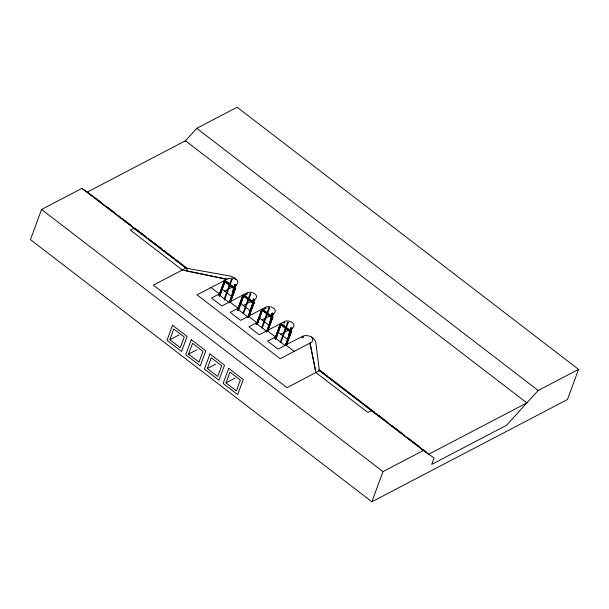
<?xml version="1.0" encoding="UTF-8"?>
<svg xmlns="http://www.w3.org/2000/svg" width="609" height="609" viewBox="0 0 609 609"><rect width="100%" height="100%" fill="white"/><g stroke="black" fill="none" stroke-linecap="round" stroke-linejoin="round"><path stroke-width="0.91" d="M229.471 285.606L229.54 286.07M249.005 298.456L249.005 298.707M285.827 328.799L285.225 329.005M286.268 327.071L285.834 327.337M101.688 202.751L81.918 188.364L41.549 209.466L30.45 239.626L371.878 501.77L567.451 399.534L578.55 369.374L237.122 107.23L196.753 128.332L184.717 141.562M169.888 339.776L173.847 329.005L184.245 336.983L180.279 347.754L169.888 339.776L178.977 335.026M188.592 354.141L192.558 343.369L202.949 351.347L198.991 362.119L188.592 354.141L196.859 349.825M218.989 295.114L224.127 280.97L225.048 280.49L235.439 288.468L230.255 302.574M219.057 295.784L224.607 280.719L235.028 288.727M219.194 295.715L224.706 280.734M219.537 295.472L225.048 280.49L235.424 288.521L234.503 289.009M219.91 294.634L225.102 280.528L224.104 281.023L234.846 289.214L224.455 281.236M219.613 296.103L225.041 281.16M219.659 296.081L225.17 281.092M224.142 299.034L231.435 279.211L232.105 279.417M224.485 300.138L232.098 279.455L231.428 279.287M232.189 292.038L233.125 289.488M234.381 286.085L235.005 284.38L236.041 285.179C241.377 281.373 233.673 276.57 229.623 275.907L185.852 268.158L153.377 285.134L286.946 387.682L319.413 370.714L315.721 342.007C314.054 336.998 307.4 334.052 302.566 336.259L301.942 337.957M232.037 294.147L235.165 285.636L234.13 284.845L235.005 284.38M229.205 302.445L234.396 288.346M229.654 302.171L234.465 288.91M232.912 293.683L236.041 285.179M229.677 302.81L234.861 288.704M229.814 302.802L234.998 288.636M230.202 302.528L235.386 288.43M207.304 368.506L211.27 357.734L221.661 365.712L217.702 376.484L207.304 368.506L215.571 364.19M237.441 309.996L242.839 295.335L243.806 294.893L254.151 302.833L253.207 303.373L248.038 317.418M237.7 309.479L242.884 295.373M253.473 303.625L243.029 295.669L243.212 295.182L253.603 303.168M237.761 310.088L243.318 295.083L253.74 303.092M237.898 310.08L243.417 295.099M239.268 307.233L243.76 294.855M238.561 309.631L243.882 295.456L238.279 310.491M245.815 294.863L246.439 293.157C250.459 290.097 260.774 295.076 254.752 299.544L251.624 308.047M242.846 313.399L250.139 293.576L250.817 293.782M243.516 313.643L250.809 293.82L250.139 293.667M250.436 309.357L253.877 300.001L252.834 299.209L253.717 298.745L254.752 299.544M247.916 316.809L253.237 302.643L248.008 316.764M247.992 317.38L253.572 303.069M248.381 317.175L254.098 302.795L249.287 316.056M248.525 317.167L253.709 303.061M226.015 382.871L229.974 372.099L240.372 380.077L236.406 390.849L226.015 382.871L235.104 378.12M256.084 324.726L261.543 309.699L272.269 317.944L261.87 309.966M256.48 324.521L262.03 309.448M256.61 324.445L262.121 309.463M256.952 324.201L262.464 309.22L272.862 317.198L267.998 330.421L272.809 317.16M257.006 324.239L262.197 310.141M257.272 323.996L262.548 309.852M257.401 323.927L262.456 309.897M264.519 309.227L265.151 307.53C269.17 304.462 279.485 309.441 273.464 313.909L270.959 320.715M261.558 327.764L268.851 307.941M262.228 328.007L269.521 308.184L268.851 308.017M270.548 318.218L272.421 313.11L273.464 313.909M269.46 322.877L272.588 314.366L271.545 313.574L272.421 313.11M266.346 332.034L271.812 317.076M266.75 331.783L271.888 317.639L272.862 317.198M267.42 330.657L272.284 317.434M267.511 330.672L272.413 317.365M274.857 338.733L280.254 324.064L281.175 323.585L291.574 331.562L286.71 344.785M275.116 338.208L280.307 324.11M291.551 331.616L281.16 323.638L280.231 324.117L290.843 332.377L280.452 324.399L280.627 323.912L291.026 331.897M275.512 338.003L280.741 323.813L291.155 331.829L286.268 345.014M275.649 337.934L280.833 323.828M275.717 338.604L281.175 323.585M280.269 342.129L287.562 322.306L288.232 322.511M280.932 342.372L288.224 322.549L287.562 322.397M288.316 335.133L289.26 332.583M287.851 338.086L291.292 328.738L290.257 327.939L291.132 327.475L292.175 328.274C298.189 323.805 287.874 318.827 283.855 321.895L284.898 322.686L284.022 323.151L282.979 322.351L259.282 334.737L248.891 326.759L256.792 322.625L248.472 316.246M285.339 345.539L290.569 331.418M285.423 345.493L290.523 331.441M289.359 335.932L292.175 328.274M286.131 345.021L291.125 331.73M371.878 501.77L382.977 471.61L423.346 450.508L434.072 457.945L431.697 464.408L506.513 425.303L538.181 390.476L578.55 369.374M229.083 285.629L229.121 285.88M230.111 283.961L229.707 284.243M285.72 328.715L285.24 328.959M248.381 298.387L248.799 298.364M268.873 307.903L269.528 308.146M267.092 312.752L267.678 312.851M266.506 314.358L266.849 314.792L266.514 314.579M286.413 327.452L286.047 327.475M248.442 300.382C247.026 300.298 249.15 300.61 248.206 299.978M266.559 314.32L266.628 314.252M229.639 283.961L229.996 283.969M267.389 312.653L267.153 313.003M267.732 313.14L267.328 313.148M221.684 288.841L231.93 296.766M224.356 291.292L235.165 285.636M240.395 303.206L250.642 311.13M243.067 305.657L253.877 300.001M253.428 303.647L242.839 295.335M261.527 309.753L262.517 309.258M259.107 317.571L269.353 325.495M261.779 320.022L272.588 314.366M271.918 317.738L272.314 317.533L261.923 309.547M277.818 331.935L288.065 339.86M277.164 336.122L267.602 341.124L277.993 349.102L301.691 336.716L302.726 337.515L303.609 337.051L302.566 336.259M280.49 334.387L291.292 328.738M290.63 332.103L291.574 331.562M248.761 298.821L248.365 298.532M285.393 328.616L285.788 328.761M248.107 299.948L248.305 299.986M221.303 278.298L226.852 279.257L185.882 270.731M226.852 279.257L182.335 269.993L130.379 230.103L133.889 228.268L144.615 235.706M229.829 284.388L230.309 284.411L229.707 284.312M236.49 279.577L232.516 278.115L228.588 278.442L197.012 294.855L280.17 358.701L310.887 342.639C313.201 341.687 313.483 338.338 311.336 337.043M382.102 418.048L371.376 410.603L367.866 412.438L315.904 372.548L310.004 343.103L310.643 346.772M185.852 268.158L187.108 269.094L81.918 188.364M196.753 128.332L538.181 390.476M246.439 293.157L247.475 293.957L246.599 294.421L245.564 293.622L221.866 306.007L211.468 298.029L219.369 293.896L211.057 287.517M265.151 307.53L266.186 308.321L265.311 308.786L264.268 307.987L240.578 320.372L230.179 312.394L238.081 308.261L229.76 301.881M243.737 294.908L254.128 302.886M262.449 309.273L272.84 317.251L272.444 317.464L261.984 309.471M224.5 280.818L234.891 288.795M106.202 206.215L115.261 213.165M119.006 216.043L120.536 217.215M122.021 218.357L131.087 225.315M134.825 228.192L146.16 236.893M148.352 238.576L162.542 249.469M164.042 250.619L186.103 267.564M319.36 369.869L327.802 376.354M329.073 377.329L361.936 402.557M363.23 403.554L374.634 412.308M376.042 413.389L377.626 414.607M379.057 415.703L388.131 422.669M391.869 425.539L393.399 426.719M394.883 427.853L403.95 434.818M407.695 437.696L419.015 446.382M423.521 449.845L426.544 452.167M187.526 269.049L87.285 192.086L185.44 140.77L526.869 402.914L428.713 454.23L318.667 369.739M267.184 330.611L275.496 336.99M285.895 344.976L294.208 351.355M423.346 450.508L319.04 370.394L319.413 370.714M218.494 294.353L228.885 302.338M237.206 308.717L247.597 316.703M255.909 323.09L266.308 331.068M274.621 337.455L285.02 345.432M315.432 370.196L310.004 343.103M41.549 209.466L382.977 471.61M172.56 325.252L167.011 340.332L181.566 351.507L187.115 336.427L172.56 325.252M191.272 339.616L185.722 354.697L200.277 365.872L205.827 350.792L191.272 339.616M209.983 353.981L204.434 369.062L218.981 380.237L224.531 365.156L209.983 353.981M228.695 368.346L223.145 383.426L237.693 394.602L243.242 379.521L228.695 368.346M281.168 324.262L275.656 339.243L281.168 324.262M290.6 332.004L285.735 345.227L290.653 332.05"/></g></svg>
